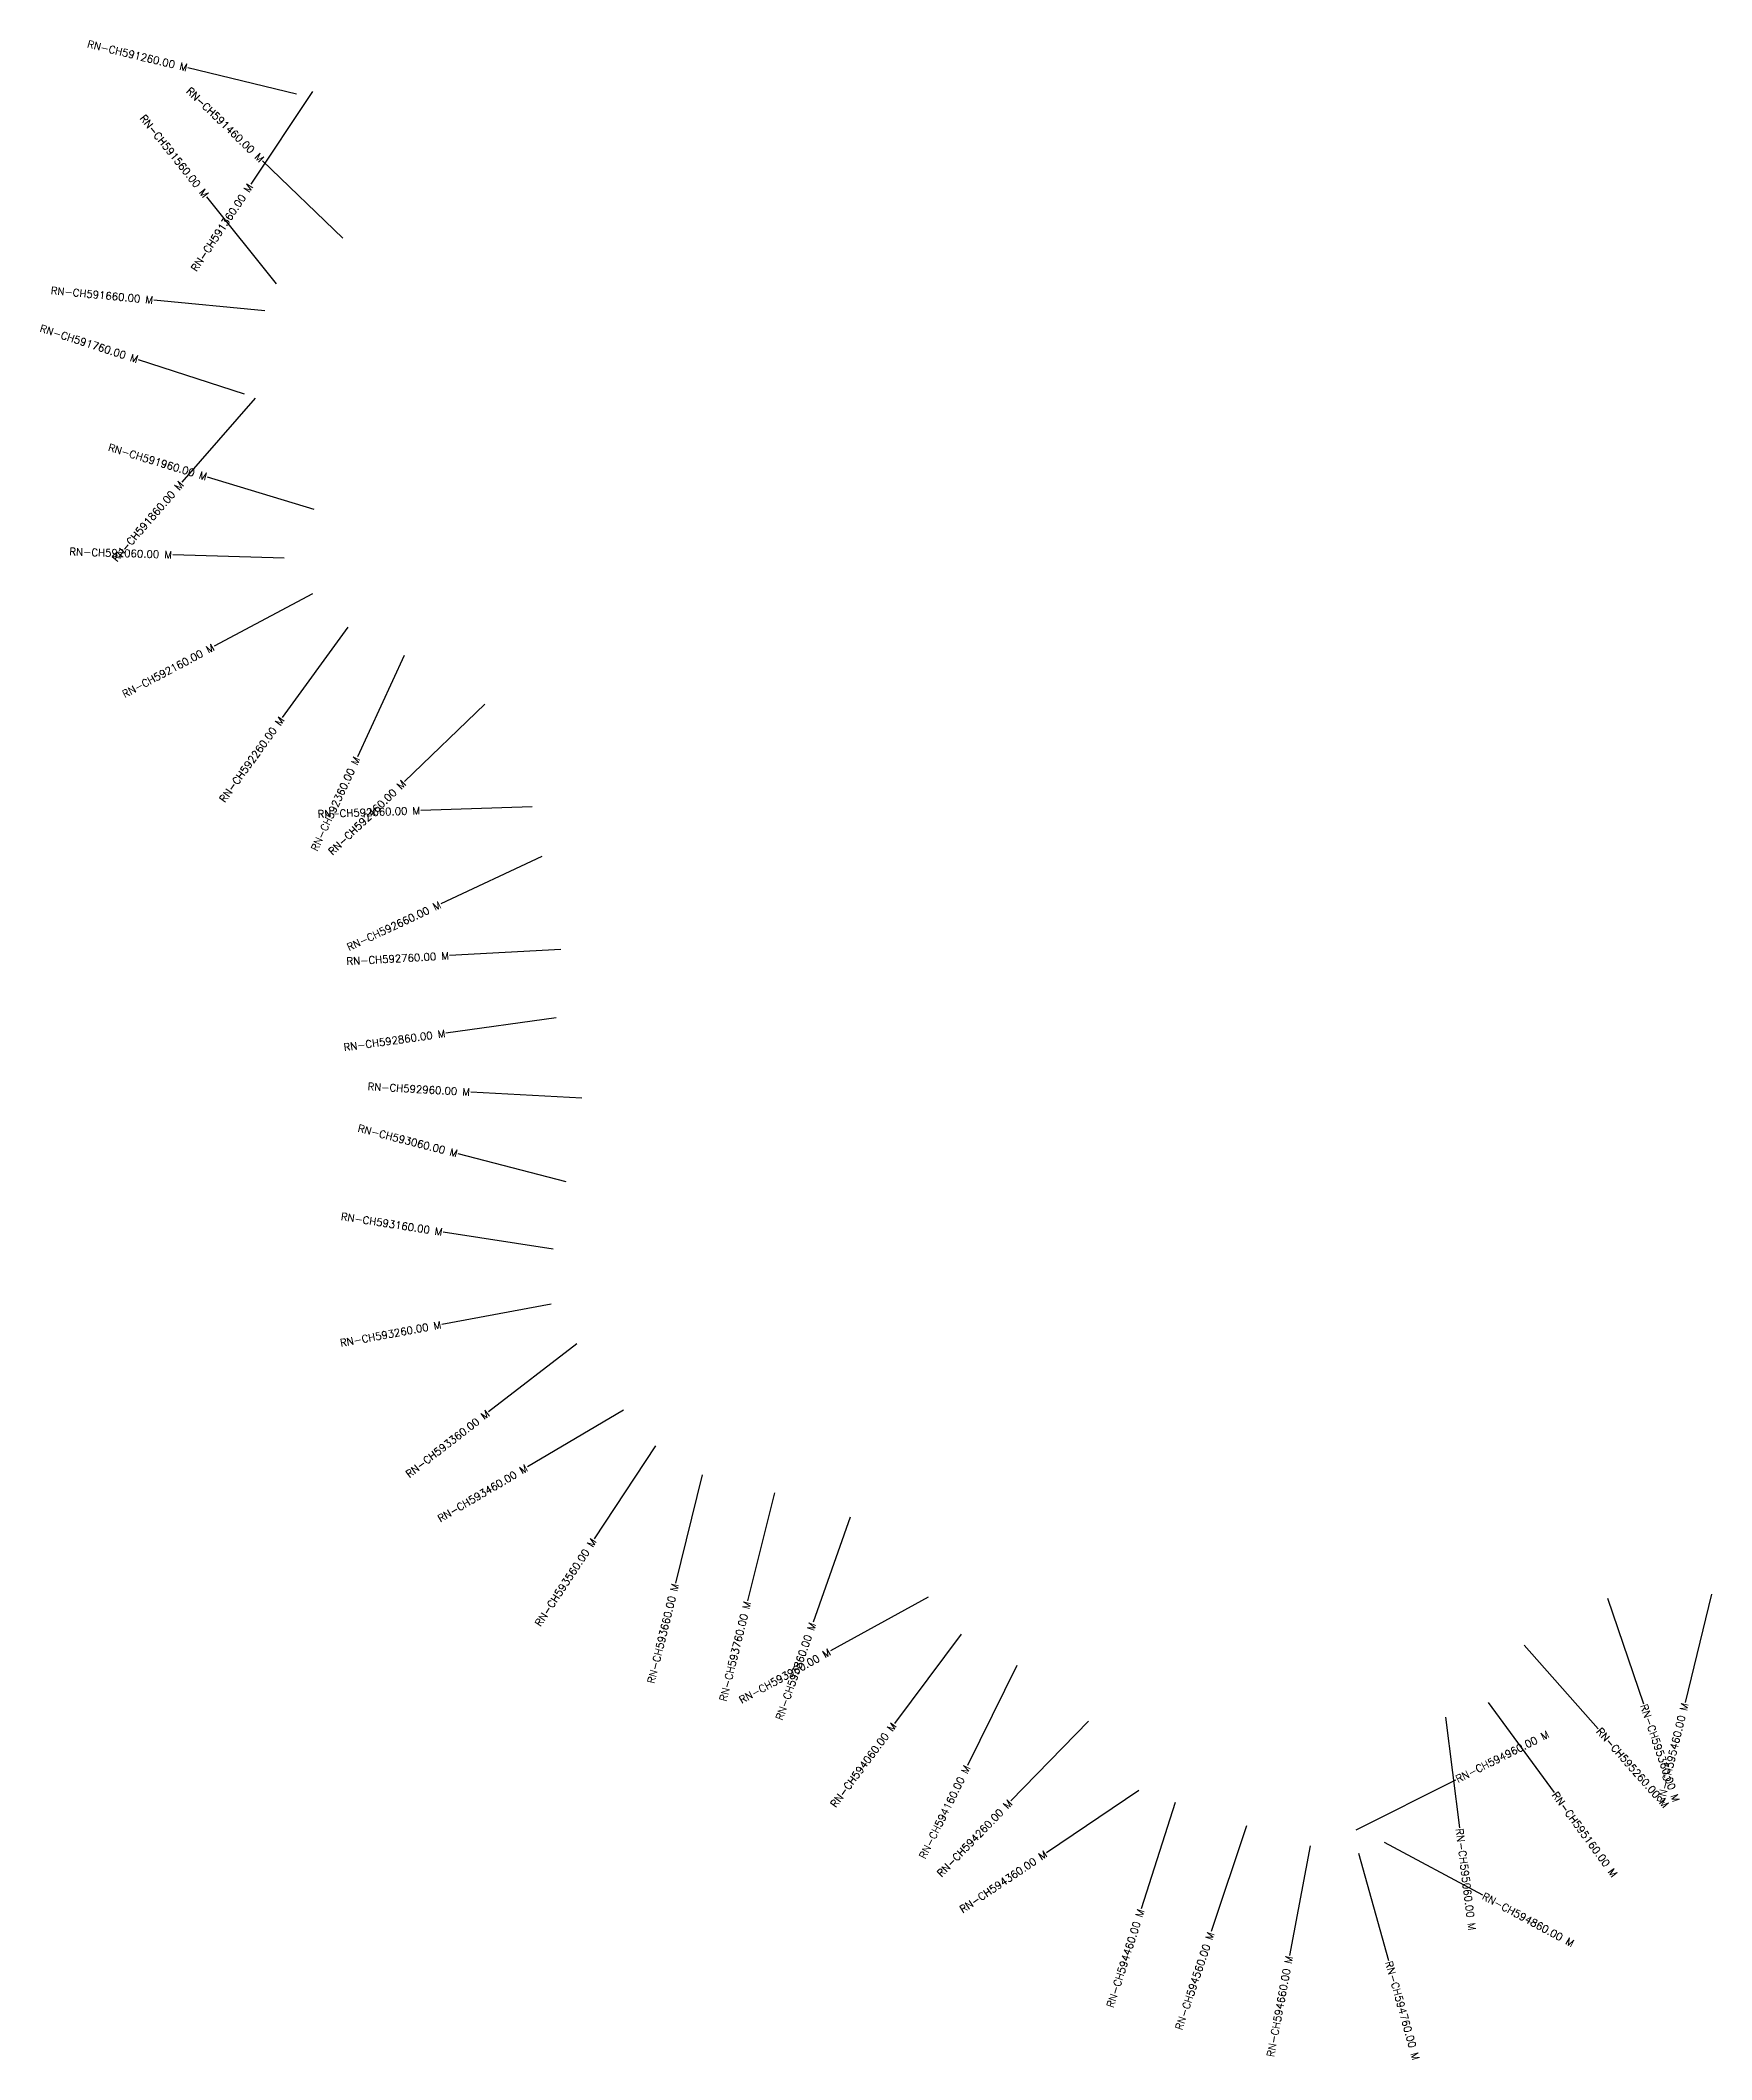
# Model space of a CAD drawing. Header units: metres. Extents: x 320455 to 329232, y 1832879 to 1836197.
# Drawn here: x 320455 to 322704, y 1833333 to 1836050 of the extents above; entities that cross this region are included whole.
import ezdxf
from ezdxf.enums import TextEntityAlignment as Align

# ---------------------------------------------------------------- set-up
doc = ezdxf.new("R2010")
doc.units = ezdxf.units.M
doc.layers.add('CS', color=134, linetype='Continuous')
doc.layers.add('CSMark', color=6, linetype='Continuous')
doc.styles.get("Standard").update_dxf_attribs({"font": 'simplex.shx'})

msp = doc.modelspace()

# ---------------------------------------------------------------- linework, layer by layer
at = {"layer": 'CS'}
for p, q in [((320799.4, 1835978.2), (320653.6, 1836013.4)), ((320821.2, 1835981.7), (320738, 1835856.9)), ((320861.9, 1835784.3), (320753.9, 1835888.4)), ((320772.5, 1835723), (320678.8, 1835840.1)), ((320756.8, 1835686.5), (320607.5, 1835700.8)), ((320729.8, 1835574.3), (320587.1, 1835620.6)), ((320743.9, 1835569), (320645.4, 1835455.8)), ((320823.3, 1835419.1), (320679.8, 1835462.8)), ((320782.9, 1835353.5), (320633, 1835358.2)), ((320821.2, 1835305.5), (320688.8, 1835235)), ((320868.5, 1835260.8), (320780.5, 1835139.3)), ((320944.7, 1835222.6), (320881.6, 1835086.5)), ((321053.1, 1835157.2), (320945, 1835053.2)), ((321116.9, 1835019.1), (320967, 1835014.1)), ((321129.8, 1834952), (320994, 1834888.3)), ((321155.4, 1834827.1), (321005.7, 1834818.8)), ((321149.2, 1834735), (321000.7, 1834714.4)), ((321183.8, 1834626.8), (321034.1, 1834635.1)), ((321162.3, 1834514.5), (321017.1, 1834552)), ((321145.1, 1834423.7), (320996.9, 1834446.6)), ((321142.5, 1834349.8), (320995, 1834322.4)), ((321176.7, 1834296.5), (321058.1, 1834204.6)), ((321239.5, 1834207.2), (321110.4, 1834130.8)), ((321282.9, 1834159.1), (321200.3, 1834033.8)), ((321345.6, 1834120), (321309.6, 1833974.4)), ((321442.7, 1834096), (321406.7, 1833950.4)), ((321544.6, 1834063.1), (321494.8, 1833921.6)), ((321649.8, 1833955.2), (321518.3, 1833883)), ((322564, 1833954), (322612.1, 1833811.9)), ((322703.9, 1833959.5), (322668.3, 1833813.8)), ((321694.1, 1833905.8), (321604.4, 1833785.6)), ((322451.8, 1833890.7), (322551.1, 1833778.2)), ((321768.9, 1833863.6), (321702.7, 1833729)), ((322345.9, 1833793.9), (322364.5, 1833645)), ((322403.3, 1833813.6), (322491.9, 1833692.5)), ((321865.6, 1833788.6), (321761, 1833681.1)), ((322225.5, 1833642.3), (322359.7, 1833709.4)), ((321933.2, 1833695.3), (321808.8, 1833611.5)), ((321982, 1833678.9), (321936.4, 1833536)), ((322077.9, 1833647.6), (322030.5, 1833505.3)), ((322163.6, 1833620.7), (322135.8, 1833473.3)), ((322228.6, 1833611.1), (322269, 1833466.6)), ((322263.4, 1833625.8), (322395.4, 1833554.6))]:
    msp.add_line(p, q, dxfattribs=at)

# ---------------------------------------------------------------- texts
at = {"layer": 'CSMark'}
for s, rotation, p in [('RN-CH591260.00 M', 346.4222, (320652.6, 1836013.6)), ('RN-CH591460.00 M', 316.0657, (320753.2, 1835889.1)), ('RN-CH591560.00 M', 308.6759, (320678.2, 1835840.9)), ('RN-CH591360.00 M', 56.3232, (320737.5, 1835856)), ('RN-CH591660.00 M', 354.506, (320606.5, 1835700.9)), ('RN-CH591760.00 M', 342.0231, (320586.1, 1835620.9)), ('RN-CH591960.00 M', 343.0659, (320678.8, 1835463)), ('RN-CH591860.00 M', 48.9775, (320644.8, 1835455.1)), ('RN-CH592060.00 M', 358.2085, (320632, 1835358.2)), ('RN-CH592160.00 M', 28.0202, (320687.9, 1835234.5)), ('RN-CH592260.00 M', 54.1033, (320779.9, 1835138.5)), ('RN-CH592360.00 M', 65.1057, (320881.2, 1835085.6)), ('RN-CH592460.00 M', 43.8912, (320944.3, 1835052.5)), ('RN-CH592560.00 M', 1.9432, (320966, 1835014)), ('RN-CH592660.00 M', 25.1551, (320993.1, 1834887.9)), ('RN-CH592760.00 M', 3.1828, (321004.7, 1834818.7)), ('RN-CH592860.00 M', 7.9108, (320999.7, 1834714.2)), ('RN-CH592960.00 M', 356.819, (321033.1, 1834635.1)), ('RN-CH593060.00 M', 345.4943, (321016.1, 1834552.3)), ('RN-CH593160.00 M', 351.1984, (320995.9, 1834446.8)), ('RN-CH593260.00 M', 10.4962, (320994, 1834322.3)), ('RN-CH593360.00 M', 37.8128, (321057.4, 1834204)), ('RN-CH593460.00 M', 30.5909, (321109.6, 1834130.3)), ('RN-CH593560.00 M', 56.605, (321199.8, 1834033)), ('RN-CH593660.00 M', 76.1152, (321309.4, 1833973.5)), ('RN-CH593760.00 M', 76.1152, (321406.5, 1833949.5)), ('RN-CH593860.00 M', 70.6238, (321494.5, 1833920.6)), ('RN-CH593960.00 M', 28.7518, (321517.4, 1833882.5)), ('RN-CH595460.00 M', 76.2451, (322668, 1833812.8)), ('RN-CH594060.00 M', 53.2768, (321603.8, 1833784.8)), ('RN-CH594160.00 M', 63.8355, (321702.3, 1833728.1)), ('RN-CH594260.00 M', 45.7777, (321760.3, 1833680.4)), ('RN-CH594360.00 M', 33.9716, (321808, 1833611)), ('RN-CH594460.00 M', 72.3074, (321936.1, 1833535.1)), ('RN-CH594560.00 M', 71.5732, (322030.2, 1833504.3)), ('RN-CH594660.00 M', 79.3253, (322135.6, 1833472.4))]:
    msp.add_text(s, height=10, rotation=rotation, dxfattribs=at).set_placement(p, align=Align.MIDDLE_RIGHT)
for s, rotation, p in [('RN-CH595360.00 M', 288.7035, (322612.4, 1833811)), ('RN-CH594960.00 M', 26.5768, (322360.6, 1833709.9)), ('RN-CH595260.00 M', 311.4548, (322551.8, 1833777.5)), ('RN-CH595160.00 M', 306.1971, (322492.5, 1833691.7)), ('RN-CH595060.00 M', 277.1218, (322364.6, 1833644.1)), ('RN-CH594860.00 M', 331.6507, (322396.3, 1833554.1)), ('RN-CH594760.00 M', 285.6197, (322269.3, 1833465.6))]:
    msp.add_text(s, height=10, rotation=rotation, dxfattribs=at).set_placement(p, align=Align.MIDDLE_LEFT)

doc.saveas('drawing.dxf')
